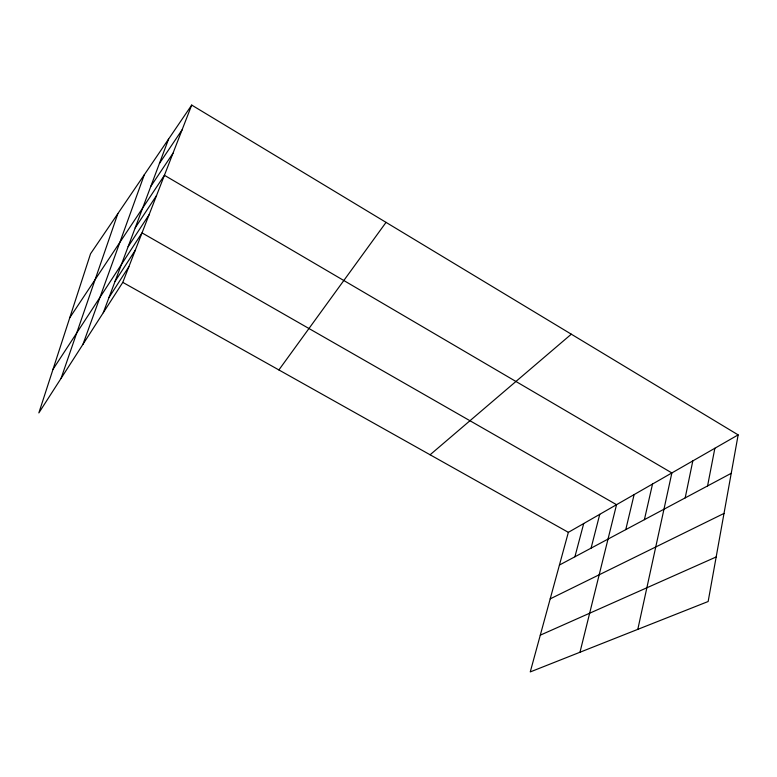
<?xml version="1.0" encoding="UTF-8"?>
<svg xmlns="http://www.w3.org/2000/svg" width="777" height="777" viewBox="0 0 777 777"><rect width="100%" height="100%" fill="white"/><g stroke="black" fill="none" stroke-linecap="round" stroke-linejoin="round"><path stroke-width="1.17" d="M738.15 434.887L708.148 601.515L530.254 671.92L568.356 532.342L738.15 434.887L191.705 105.08L90.54 253.778L38.85 412.917L122.795 282.372L191.705 105.08M707.575 485.926L714.869 448.251M685.188 497.882L692.812 460.907M637.81 629.351L671.862 472.931L164.423 175.281L69.755 317.774M644.395 519.667L652.534 484.022M625.767 529.613L634.119 494.599M579.982 652.243L616.54 504.691L142.026 232.896L53.011 369.328M591.083 548.144L599.757 514.316M574.902 556.779L583.712 523.533M61.082 378.341L117.851 213.636M82.964 344.328L144.347 174.679M103.254 312.762L168.619 139.015M109.013 297.465L128.895 266.676M115.054 281.391L135.305 250.204M128.118 246.678L149.106 214.685M135.179 227.894L156.556 195.513M150.787 186.412L172.989 153.244M159.431 163.442L182.061 129.885M278.885 369.939L386.043 222.368M430.099 454.778L571.299 334.188M559.43 565.044L731.235 473.3M550.203 598.863L724.009 513.422M540.287 635.168L716.171 556.963M122.795 282.372L568.356 532.342"/></g></svg>
